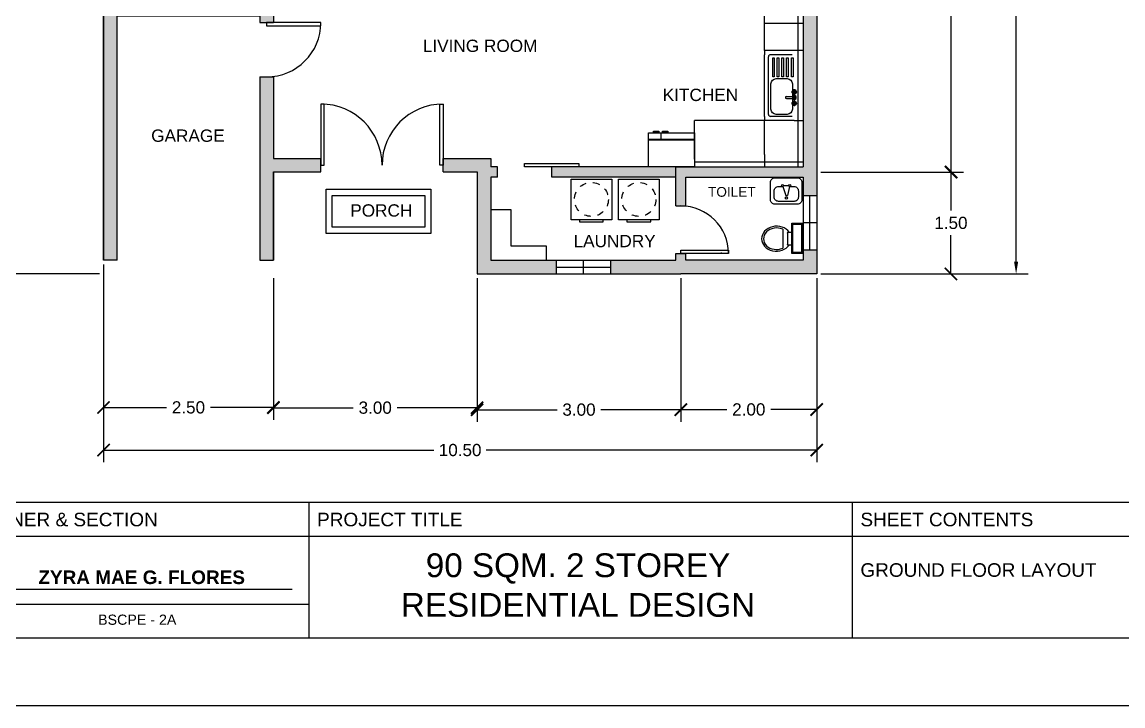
# Model space of a CAD drawing. Header units: metres. Extents: x 0 to 87.2, y 2 to 51.9.
# Drawn here: x 56.34 to 72.55, y 30.9 to 40.97 of the extents above; entities that cross this region are included whole.
import ezdxf

# ---------------------------------------------------------------- set-up
doc = ezdxf.new("R2010")
doc.units = ezdxf.units.M
doc.header["$MEASUREMENT"] = 0
doc.linetypes.add('DASHED2', pattern=[0.375, 0.25, -0.125])
doc.styles.get("Standard").update_dxf_attribs({"font": 'arial.ttf'})
doc.dimstyles.get("Standard").update_dxf_attribs({"dimtxt": 0.18, "dimasz": 0.18, "dimexe": 0.18, "dimexo": 0.0625, "dimgap": 0.09, "dimtad": 0, "dimtih": 1, "dimtoh": 1, "dimdec": 4, "dimzin": 0, "dimdsep": 46, "dimtxsty": 'Standard', "dimcen": 0.09, "dimadec": 0, "dimazin": 0, "dimtfac": 1, "dimtdec": 4, "dimtofl": 0, "dimtmove": 0, "dimatfit": 3, "dimfxl": 1, "dimtolj": 1, "dimtzin": 0, "dimarcsym": 0})

# ---------------------------------------------------------------- blocks, each defined once
blk = doc.blocks.new('_ArchTick')
at = {"color": 0, "linetype": 'ByBlock', "const_width": 0.15}
blk.add_lwpolyline([(-0.5, -0.5), (0.5, 0.5)], dxfattribs=at)
blk = doc.blocks.new('*D29')
at = {"color": 0, "lineweight": -2, "transparency": 16777216}
for p, q in [((57.48, 41.257), (55.362, 41.257)), ((55.542, 41.257), (55.542, 39.439)), ((55.542, 37.257), (55.542, 39.075)), ((57.48, 37.257), (55.362, 37.257))]:
    blk.add_line(p, q, dxfattribs=at)
at = {"layer": 'Defpoints', "color": 0, "transparency": 16777216}
for p in [(55.542, 41.257), (57.542, 41.257), (57.542, 37.257)]:
    blk.add_point(p, dxfattribs=at)
at = {"color": 0, "lineweight": -2, "transparency": 16777216, "xscale": 0.18, "yscale": 0.18, "zscale": 0.18}
for p, rotation in [((55.542, 41.257), 90), ((55.542, 37.257), 270)]:
    blk.add_blockref('_ArchTick', p, dxfattribs=dict(at, rotation=rotation))
at = {"color": 7, "transparency": 16777216, "insert": (55.542, 39.257), "char_height": 0.18, "attachment_point": 5}
blk.add_mtext('\\A1;4.00', dxfattribs=at)
blk = doc.blocks.new('*D34')
at = {"color": 0, "lineweight": -2, "transparency": 16777216}
for p, q in [((68.105, 44.257), (70.204, 44.257)), ((70.024, 44.257), (70.024, 41.689)), ((70.024, 38.757), (70.024, 41.325)), ((68.105, 38.757), (70.204, 38.757))]:
    blk.add_line(p, q, dxfattribs=at)
at = {"layer": 'Defpoints', "color": 0, "transparency": 16777216}
for p in [(68.042, 44.257), (68.042, 38.757), (70.024, 38.757)]:
    blk.add_point(p, dxfattribs=at)
at = {"color": 0, "lineweight": -2, "transparency": 16777216, "xscale": 0.18, "yscale": 0.18, "zscale": 0.18}
for p, rotation in [((70.024, 44.257), 90), ((70.024, 38.757), 270)]:
    blk.add_blockref('_ArchTick', p, dxfattribs=dict(at, rotation=rotation))
at = {"color": 7, "transparency": 16777216, "insert": (70.024, 41.507), "char_height": 0.18, "attachment_point": 5}
blk.add_mtext('\\A1;5.50', dxfattribs=at)
blk = doc.blocks.new('*D35')
at = {"color": 0, "lineweight": -2, "transparency": 16777216}
for p, q in [((68.105, 38.757), (70.198, 38.757)), ((70.018, 38.757), (70.018, 38.189)), ((70.018, 37.257), (70.018, 37.825)), ((68.105, 37.257), (70.198, 37.257))]:
    blk.add_line(p, q, dxfattribs=at)
at = {"layer": 'Defpoints', "color": 0, "transparency": 16777216}
for p in [(68.042, 38.757), (68.042, 37.257), (70.018, 37.257)]:
    blk.add_point(p, dxfattribs=at)
at = {"color": 0, "lineweight": -2, "transparency": 16777216, "xscale": 0.18, "yscale": 0.18, "zscale": 0.18}
for p, rotation in [((70.018, 38.757), 90), ((70.018, 37.257), 270)]:
    blk.add_blockref('_ArchTick', p, dxfattribs=dict(at, rotation=rotation))
at = {"color": 7, "transparency": 16777216, "insert": (70.018, 38.007), "char_height": 0.18, "attachment_point": 5}
blk.add_mtext('\\A1;1.50', dxfattribs=at)
blk = doc.blocks.new('*D36')
at = {"color": 0, "lineweight": -2, "transparency": 16777216}
for p, q in [((66.042, 37.195), (66.042, 35.081)), ((68.042, 37.195), (68.042, 35.081)), ((66.042, 35.261), (66.717, 35.261)), ((68.042, 35.261), (67.367, 35.261))]:
    blk.add_line(p, q, dxfattribs=at)
at = {"layer": 'Defpoints', "color": 0, "transparency": 16777216}
for p in [(66.042, 37.257), (68.042, 37.257), (68.042, 35.261)]:
    blk.add_point(p, dxfattribs=at)
at = {"color": 0, "lineweight": -2, "transparency": 16777216, "xscale": 0.18, "yscale": 0.18, "zscale": 0.18, "rotation": 180}
blk.add_blockref('_ArchTick', (66.042, 35.261), dxfattribs=at)
at = {"color": 0, "lineweight": -2, "transparency": 16777216, "xscale": 0.18, "yscale": 0.18, "zscale": 0.18}
blk.add_blockref('_ArchTick', (68.042, 35.261), dxfattribs=at)
at = {"color": 7, "transparency": 16777216, "insert": (67.042, 35.261), "char_height": 0.18, "attachment_point": 5}
blk.add_mtext('\\A1;2.00', dxfattribs=at)
blk = doc.blocks.new('*D37')
at = {"color": 0, "lineweight": -2, "transparency": 16777216}
for p, q in [((63.042, 37.195), (63.042, 35.078)), ((66.042, 37.195), (66.042, 35.078)), ((63.042, 35.258), (64.219, 35.258)), ((66.042, 35.258), (64.866, 35.258))]:
    blk.add_line(p, q, dxfattribs=at)
at = {"layer": 'Defpoints', "color": 0, "transparency": 16777216}
for p in [(63.042, 37.257), (66.042, 37.257), (66.042, 35.258)]:
    blk.add_point(p, dxfattribs=at)
at = {"color": 0, "lineweight": -2, "transparency": 16777216, "xscale": 0.18, "yscale": 0.18, "zscale": 0.18, "rotation": 180}
blk.add_blockref('_ArchTick', (63.042, 35.258), dxfattribs=at)
at = {"color": 0, "lineweight": -2, "transparency": 16777216, "xscale": 0.18, "yscale": 0.18, "zscale": 0.18}
blk.add_blockref('_ArchTick', (66.042, 35.258), dxfattribs=at)
at = {"color": 7, "transparency": 16777216, "insert": (64.542, 35.258), "char_height": 0.18, "attachment_point": 5}
blk.add_mtext('\\A1;3.00', dxfattribs=at)
blk = doc.blocks.new('*D38')
at = {"color": 0, "lineweight": -2, "transparency": 16777216}
for p, q in [((60.042, 37.195), (60.042, 35.107)), ((63.042, 37.195), (63.042, 35.107)), ((60.042, 35.287), (61.219, 35.287)), ((63.042, 35.287), (61.866, 35.287))]:
    blk.add_line(p, q, dxfattribs=at)
at = {"layer": 'Defpoints', "color": 0, "transparency": 16777216}
for p in [(60.042, 37.257), (63.042, 37.257), (63.042, 35.287)]:
    blk.add_point(p, dxfattribs=at)
at = {"color": 0, "lineweight": -2, "transparency": 16777216, "xscale": 0.18, "yscale": 0.18, "zscale": 0.18, "rotation": 180}
blk.add_blockref('_ArchTick', (60.042, 35.287), dxfattribs=at)
at = {"color": 0, "lineweight": -2, "transparency": 16777216, "xscale": 0.18, "yscale": 0.18, "zscale": 0.18}
blk.add_blockref('_ArchTick', (63.042, 35.287), dxfattribs=at)
at = {"color": 7, "transparency": 16777216, "insert": (61.542, 35.287), "char_height": 0.18, "attachment_point": 5}
blk.add_mtext('\\A1;3.00', dxfattribs=at)
blk = doc.blocks.new('*D39')
at = {"color": 0, "lineweight": -2, "transparency": 16777216}
for p, q in [((57.542, 37.195), (57.542, 35.111)), ((60.042, 37.195), (60.042, 35.111)), ((57.542, 35.291), (58.467, 35.291)), ((60.042, 35.291), (59.117, 35.291))]:
    blk.add_line(p, q, dxfattribs=at)
at = {"layer": 'Defpoints', "color": 0, "transparency": 16777216}
for p in [(57.542, 37.257), (60.042, 37.257), (60.042, 35.291)]:
    blk.add_point(p, dxfattribs=at)
at = {"color": 0, "lineweight": -2, "transparency": 16777216, "xscale": 0.18, "yscale": 0.18, "zscale": 0.18, "rotation": 180}
blk.add_blockref('_ArchTick', (57.542, 35.291), dxfattribs=at)
at = {"color": 0, "lineweight": -2, "transparency": 16777216, "xscale": 0.18, "yscale": 0.18, "zscale": 0.18}
blk.add_blockref('_ArchTick', (60.042, 35.291), dxfattribs=at)
at = {"color": 7, "transparency": 16777216, "insert": (58.792, 35.291), "char_height": 0.18, "attachment_point": 5}
blk.add_mtext('\\A1;2.50', dxfattribs=at)
blk = doc.blocks.new('*D48')
at = {"color": 0, "lineweight": -2, "transparency": 16777216}
for p, q in [((57.48, 41.257), (55.362, 41.257)), ((55.542, 41.257), (55.542, 39.439)), ((55.542, 37.257), (55.542, 39.075)), ((57.48, 37.257), (55.362, 37.257))]:
    blk.add_line(p, q, dxfattribs=at)
at = {"layer": 'Defpoints', "color": 0, "transparency": 16777216}
for p in [(55.542, 41.257), (57.542, 41.257), (57.542, 37.257)]:
    blk.add_point(p, dxfattribs=at)
at = {"color": 0, "lineweight": -2, "transparency": 16777216, "xscale": 0.18, "yscale": 0.18, "zscale": 0.18}
for p, rotation in [((55.542, 41.257), 90), ((55.542, 37.257), 270)]:
    blk.add_blockref('_ArchTick', p, dxfattribs=dict(at, rotation=rotation))
at = {"color": 7, "transparency": 16777216, "insert": (55.542, 39.257), "char_height": 0.18, "attachment_point": 5}
blk.add_mtext('\\A1;4.00', dxfattribs=at)
blk = doc.blocks.new('*D42')
at = {"color": 0, "lineweight": -2, "transparency": 16777216}
for p, q in [((68.105, 44.257), (70.204, 44.257)), ((70.024, 44.257), (70.024, 41.689)), ((70.024, 38.757), (70.024, 41.325)), ((68.105, 38.757), (70.204, 38.757))]:
    blk.add_line(p, q, dxfattribs=at)
at = {"layer": 'Defpoints', "color": 0, "transparency": 16777216}
for p in [(68.042, 44.257), (68.042, 38.757), (70.024, 38.757)]:
    blk.add_point(p, dxfattribs=at)
at = {"color": 0, "lineweight": -2, "transparency": 16777216, "xscale": 0.18, "yscale": 0.18, "zscale": 0.18}
for p, rotation in [((70.024, 44.257), 90), ((70.024, 38.757), 270)]:
    blk.add_blockref('_ArchTick', p, dxfattribs=dict(at, rotation=rotation))
at = {"color": 7, "transparency": 16777216, "insert": (70.024, 41.507), "char_height": 0.18, "attachment_point": 5}
blk.add_mtext('\\A1;5.50', dxfattribs=at)
blk = doc.blocks.new('*D43')
at = {"color": 0, "lineweight": -2, "transparency": 16777216}
for p, q in [((68.105, 38.757), (70.198, 38.757)), ((70.018, 38.757), (70.018, 38.189)), ((70.018, 37.257), (70.018, 37.825)), ((68.105, 37.257), (70.198, 37.257))]:
    blk.add_line(p, q, dxfattribs=at)
at = {"layer": 'Defpoints', "color": 0, "transparency": 16777216}
for p in [(68.042, 38.757), (68.042, 37.257), (70.018, 37.257)]:
    blk.add_point(p, dxfattribs=at)
at = {"color": 0, "lineweight": -2, "transparency": 16777216, "xscale": 0.18, "yscale": 0.18, "zscale": 0.18}
for p, rotation in [((70.018, 38.757), 90), ((70.018, 37.257), 270)]:
    blk.add_blockref('_ArchTick', p, dxfattribs=dict(at, rotation=rotation))
at = {"color": 7, "transparency": 16777216, "insert": (70.018, 38.007), "char_height": 0.18, "attachment_point": 5}
blk.add_mtext('\\A1;1.50', dxfattribs=at)
blk = doc.blocks.new('*D44')
at = {"color": 0, "lineweight": -2, "transparency": 16777216}
for p, q in [((66.042, 37.195), (66.042, 35.081)), ((68.042, 37.195), (68.042, 35.081)), ((66.042, 35.261), (66.717, 35.261)), ((68.042, 35.261), (67.367, 35.261))]:
    blk.add_line(p, q, dxfattribs=at)
at = {"layer": 'Defpoints', "color": 0, "transparency": 16777216}
for p in [(66.042, 37.257), (68.042, 37.257), (68.042, 35.261)]:
    blk.add_point(p, dxfattribs=at)
at = {"color": 0, "lineweight": -2, "transparency": 16777216, "xscale": 0.18, "yscale": 0.18, "zscale": 0.18, "rotation": 180}
blk.add_blockref('_ArchTick', (66.042, 35.261), dxfattribs=at)
at = {"color": 0, "lineweight": -2, "transparency": 16777216, "xscale": 0.18, "yscale": 0.18, "zscale": 0.18}
blk.add_blockref('_ArchTick', (68.042, 35.261), dxfattribs=at)
at = {"color": 7, "transparency": 16777216, "insert": (67.042, 35.261), "char_height": 0.18, "attachment_point": 5}
blk.add_mtext('\\A1;2.00', dxfattribs=at)
blk = doc.blocks.new('*D45')
at = {"color": 0, "lineweight": -2, "transparency": 16777216}
for p, q in [((63.042, 37.195), (63.042, 35.078)), ((66.042, 37.195), (66.042, 35.078)), ((63.042, 35.258), (64.219, 35.258)), ((66.042, 35.258), (64.866, 35.258))]:
    blk.add_line(p, q, dxfattribs=at)
at = {"layer": 'Defpoints', "color": 0, "transparency": 16777216}
for p in [(63.042, 37.257), (66.042, 37.257), (66.042, 35.258)]:
    blk.add_point(p, dxfattribs=at)
at = {"color": 0, "lineweight": -2, "transparency": 16777216, "xscale": 0.18, "yscale": 0.18, "zscale": 0.18, "rotation": 180}
blk.add_blockref('_ArchTick', (63.042, 35.258), dxfattribs=at)
at = {"color": 0, "lineweight": -2, "transparency": 16777216, "xscale": 0.18, "yscale": 0.18, "zscale": 0.18}
blk.add_blockref('_ArchTick', (66.042, 35.258), dxfattribs=at)
at = {"color": 7, "transparency": 16777216, "insert": (64.542, 35.258), "char_height": 0.18, "attachment_point": 5}
blk.add_mtext('\\A1;3.00', dxfattribs=at)
blk = doc.blocks.new('*D46')
at = {"color": 0, "lineweight": -2, "transparency": 16777216}
for p, q in [((60.042, 37.195), (60.042, 35.107)), ((63.042, 37.195), (63.042, 35.107)), ((60.042, 35.287), (61.219, 35.287)), ((63.042, 35.287), (61.866, 35.287))]:
    blk.add_line(p, q, dxfattribs=at)
at = {"layer": 'Defpoints', "color": 0, "transparency": 16777216}
for p in [(60.042, 37.257), (63.042, 37.257), (63.042, 35.287)]:
    blk.add_point(p, dxfattribs=at)
at = {"color": 0, "lineweight": -2, "transparency": 16777216, "xscale": 0.18, "yscale": 0.18, "zscale": 0.18, "rotation": 180}
blk.add_blockref('_ArchTick', (60.042, 35.287), dxfattribs=at)
at = {"color": 0, "lineweight": -2, "transparency": 16777216, "xscale": 0.18, "yscale": 0.18, "zscale": 0.18}
blk.add_blockref('_ArchTick', (63.042, 35.287), dxfattribs=at)
at = {"color": 7, "transparency": 16777216, "insert": (61.542, 35.287), "char_height": 0.18, "attachment_point": 5}
blk.add_mtext('\\A1;3.00', dxfattribs=at)
blk = doc.blocks.new('*D47')
at = {"color": 0, "lineweight": -2, "transparency": 16777216}
for p, q in [((57.542, 37.195), (57.542, 35.111)), ((60.042, 37.195), (60.042, 35.111)), ((57.542, 35.291), (58.467, 35.291)), ((60.042, 35.291), (59.117, 35.291))]:
    blk.add_line(p, q, dxfattribs=at)
at = {"layer": 'Defpoints', "color": 0, "transparency": 16777216}
for p in [(57.542, 37.257), (60.042, 37.257), (60.042, 35.291)]:
    blk.add_point(p, dxfattribs=at)
at = {"color": 0, "lineweight": -2, "transparency": 16777216, "xscale": 0.18, "yscale": 0.18, "zscale": 0.18, "rotation": 180}
blk.add_blockref('_ArchTick', (57.542, 35.291), dxfattribs=at)
at = {"color": 0, "lineweight": -2, "transparency": 16777216, "xscale": 0.18, "yscale": 0.18, "zscale": 0.18}
blk.add_blockref('_ArchTick', (60.042, 35.291), dxfattribs=at)
at = {"color": 7, "transparency": 16777216, "insert": (58.792, 35.291), "char_height": 0.18, "attachment_point": 5}
blk.add_mtext('\\A1;2.50', dxfattribs=at)
blk = doc.blocks.new('double door 1.8')
at = {"color": 210}
for points in [[(14.536, 11.053), (14.536, 10.153), (14.586, 10.153), (14.586, 11.053)], [(16.336, 11.053), (16.336, 10.153), (16.286, 10.153), (16.286, 11.053)]]:
    blk.add_lwpolyline(points, close=True, dxfattribs=at)
for centre, start, end in [((14.536, 10.153), 0, 90), ((16.336, 10.153), 90, 180)]:
    blk.add_arc(centre, 0.9, start, end, dxfattribs=at)
blk = doc.blocks.new('door 0.8')
at = {"color": 210}
blk.add_lwpolyline([(0, -0.8), (0, 0), (-0.05, 0), (-0.05, -0.8)], close=True, dxfattribs=at)
blk.add_arc((0, 0), 0.8, 180, 270, dxfattribs=at)
blk = doc.blocks.new('toilet')
at = {"color": 0}
for p, q in [((-0.133, 0.359), (-0.133, 0.081)), ((-0.065, 0.317), (0, 0.317)), ((-0.065, 0.317), (-0.065, 0.127)), ((-0.065, 0.127), (0, 0.127))]:
    blk.add_line(p, q, dxfattribs=at)
for points in [[(0, 0.446), (0.157, 0.446), (0.157, 0), (0, 0)], [(0.016, 0.431), (0.142, 0.431), (0.142, 0.016), (0.016, 0.016)]]:
    blk.add_lwpolyline(points, close=True, dxfattribs=at)
for centre, major_axis, start_param, end_param in [((-0.224, 0.22), (-0.22, -0.006), 3.664529, 8.861022), ((-0.225, 0.219), (-0.19, -0.005), 4.18294, 8.338265), ((-0.225, 0.219), (-0.19, -0.005), 3.664529, 3.694111), ((-0.225, 0.219), (-0.19, -0.005), 8.827094, 8.861022)]:
    blk.add_ellipse(centre, major_axis=major_axis, ratio=0.833333, start_param=start_param, end_param=end_param, dxfattribs=at)
blk = doc.blocks.new('sink')
for p, q in [((0.163, 0.242), (0.205, 0.109)), ((0.26, 0.242), (0.231, 0.11)), ((0.205, 0.109), (0.231, 0.11))]:
    blk.add_line(p, q)
blk.add_lwpolyline([(0.045, 0.369), (0.378, 0.369, -0.414214), (0.443, 0.305), (0.443, 0.045, -0.414214), (0.378, -0.019), (0.045, -0.019, -0.414214), (-0.019, 0.045), (-0.019, 0.305, -0.414214)], format="xyb", close=True)
blk.add_lwpolyline([(0.26, 0.241), (0.327, 0.241, -0.414214), (0.391, 0.176), (0.391, 0.087, -0.414214), (0.327, 0.022), (0.1, 0.022, -0.414214), (0.036, 0.087), (0.036, 0.176, -0.414214), (0.1, 0.241), (0.163, 0.241)], format="xyb")
blk.add_circle((0.215, 0.072), 0.0154)
blk = doc.blocks.new('sink 2')
blk.add_line((-0.25, -0.094), (-0.176, -0.094))
for centre in [(-0.265, -0.094), (-0.16, -0.094)]:
    blk.add_circle(centre, 0.0154)
blk.add_blockref('sink', (-0.424, -0.351))
blk = doc.blocks.new('*D75')
at = {"color": 0, "lineweight": -2, "transparency": 16777216}
for p, q in [((57.48, 47.757), (54.684, 47.757)), ((54.864, 47.757), (54.864, 42.689)), ((54.864, 37.257), (54.864, 42.325)), ((57.48, 37.257), (54.684, 37.257))]:
    blk.add_line(p, q, dxfattribs=at)
at = {"layer": 'Defpoints', "color": 0, "transparency": 16777216}
for p in [(57.542, 47.757), (54.864, 37.257), (57.542, 37.257)]:
    blk.add_point(p, dxfattribs=at)
at = {"color": 0, "lineweight": -2, "transparency": 16777216, "xscale": 0.18, "yscale": 0.18, "zscale": 0.18}
for p, rotation in [((54.864, 47.757), 90), ((54.864, 37.257), 270)]:
    blk.add_blockref('_ArchTick', p, dxfattribs=dict(at, rotation=rotation))
at = {"color": 7, "transparency": 16777216, "insert": (54.864, 42.507), "char_height": 0.18, "attachment_point": 5}
blk.add_mtext('\\A1;10.50', dxfattribs=at)
blk = doc.blocks.new('*D76')
at = {"color": 0, "lineweight": -2, "transparency": 16777216}
for p, q in [((57.542, 37.395), (57.542, 34.483)), ((68.042, 37.195), (68.042, 34.483)), ((57.542, 34.663), (62.407, 34.663)), ((68.042, 34.663), (63.177, 34.663))]:
    blk.add_line(p, q, dxfattribs=at)
at = {"layer": 'Defpoints', "color": 0, "transparency": 16777216}
for p in [(57.542, 37.457), (68.042, 37.257), (68.042, 34.663)]:
    blk.add_point(p, dxfattribs=at)
at = {"color": 0, "lineweight": -2, "transparency": 16777216, "xscale": 0.18, "yscale": 0.18, "zscale": 0.18, "rotation": 180}
blk.add_blockref('_ArchTick', (57.542, 34.663), dxfattribs=at)
at = {"color": 0, "lineweight": -2, "transparency": 16777216, "xscale": 0.18, "yscale": 0.18, "zscale": 0.18}
blk.add_blockref('_ArchTick', (68.042, 34.663), dxfattribs=at)
at = {"color": 7, "transparency": 16777216, "insert": (62.792, 34.663), "char_height": 0.18, "attachment_point": 5}
blk.add_mtext('\\A1;10.50', dxfattribs=at)
blk = doc.blocks.new('СМ05 600х600')
at = {"color": 0}
blk.add_lwpolyline([(0, 0), (-600, 0), (-600, 600), (0, 600)], close=True, dxfattribs=at)
blk.add_lwpolyline([(0, 0), (-600, 0), (-600, 600), (0, 600)], close=True, dxfattribs=at)
blk.add_lwpolyline([(0, 125), (30, 125), (30, 475), (0, 475)], dxfattribs=at)
blk.add_lwpolyline([(0, 125), (30, 125), (30, 475), (0, 475)], dxfattribs=at)
at = {"color": 0, "linetype": 'DASHED2', "ltscale": 10}
blk.add_circle((-300, 300), 250, dxfattribs=at)
blk = doc.blocks.new('*D99')
at = {"color": 0, "lineweight": -2, "transparency": 16777216}
for p, q in [((64.605, 47.757), (71.158, 47.757)), ((70.978, 47.577), (70.978, 42.689)), ((70.978, 37.437), (70.978, 42.325)), ((68.105, 37.257), (71.158, 37.257))]:
    blk.add_line(p, q, dxfattribs=at)
at = {"color": 0, "transparency": 16777216}
for points in [[(70.948, 47.577), (71.008, 47.577), (70.978, 47.757)], [(70.948, 37.437), (71.008, 37.437), (70.978, 37.257)]]:
    blk.add_solid(points, dxfattribs=at)
at = {"layer": 'Defpoints', "color": 0, "transparency": 16777216}
for p in [(64.542, 47.757), (68.042, 37.257), (70.978, 37.257)]:
    blk.add_point(p, dxfattribs=at)
at = {"color": 0, "transparency": 16777216, "insert": (70.978, 42.507), "char_height": 0.18, "attachment_point": 5}
blk.add_mtext('\\A1;10.5000', dxfattribs=at)

msp = doc.modelspace()

# ---------------------------------------------------------------- hatches: boundary and pattern name
at = {"true_color": 0x000000}
h = msp.add_hatch(color=18, dxfattribs=at)
h.dxf.hatch_style = 1
h.paths.add_polyline_path([(64.54229, 44.25733), (64.54229, 47.75733), (63.52979, 47.75733), (63.52979, 47.55733), (64.28825, 47.55733), (64.34229, 47.55733), (64.34229, 46.4766), (64.34229, 44.33233), (62.01729, 44.33233), (62.01729, 44.18233), (64.34229, 44.18233), (64.34229, 44.05733), (64.34229, 41.54958), (64.49229, 41.54958), (64.49229, 44.05733), (64.94569, 44.05733), (64.94569, 44.25733)])
h.paths.add_polyline_path([(61.11729, 44.33233), (61.11729, 47.55733), (61.92979, 47.55733), (61.92979, 47.75733), (61.04229, 47.75733), (60.15479, 47.75733), (60.15479, 47.55733), (60.96729, 47.55733), (60.96729, 46.55522), (60.96729, 44.33233), (60.86729, 44.33233), (60.86729, 44.25733), (60.86729, 44.18233), (61.11729, 44.18233), (61.21729, 44.18233), (61.21729, 44.33233)])
h.paths.add_polyline_path([(57.74229, 47.55733), (58.55479, 47.55733), (58.55479, 47.75733), (57.54229, 47.75733), (57.54229, 47.55733), (57.54229, 44.25733), (57.54229, 41.25733), (57.74229, 41.25733), (57.74229, 43.25733), (57.74229, 44.18233), (60.06729, 44.18233), (60.06729, 44.33233), (57.74229, 44.33233)])
h.paths.add_polyline_path([(57.54229, 37.45733), (57.74229, 37.45733), (57.74229, 41.05733), (59.84229, 41.05733), (59.84229, 40.95733), (60.04229, 40.95733), (60.04229, 41.25733), (57.54229, 41.25733)])
h.paths.add_polyline_path([(60.04229, 38.95733), (60.04229, 40.15733), (59.84229, 40.15733), (59.84229, 37.45733), (60.04229, 37.45733), (60.04229, 38.75733), (60.74229, 38.75733), (60.74229, 38.95733)])
h.paths.add_polyline_path([(66.11729, 37.45733), (66.11729, 37.55733), (66.04313, 37.55733), (65.96813, 37.55733), (65.96729, 37.45733), (65.40479, 37.45733), (65.40479, 37.25733), (68.04229, 37.25733), (68.04229, 37.60733), (67.84229, 37.60733), (67.84229, 37.45733)])
h.paths.add_polyline_path([(68.04229, 44.25733), (67.74229, 44.25733), (67.74229, 44.05733), (67.84229, 44.05733), (67.84229, 38.83233), (65.96729, 38.83233), (65.96729, 38.25733), (66.11729, 38.25733), (66.11729, 38.68233), (67.84229, 38.68233), (67.84229, 38.40733), (68.04229, 38.40733), (68.04229, 38.75733)])
h = msp.add_hatch(color=18, dxfattribs=at)
h.dxf.hatch_style = 1
h.paths.add_polyline_path([(66.24292, 39.24234), (65.74955, 39.24234), (65.74955, 39.23088), (66.24292, 39.23088)])
h.paths.add_polyline_path([(65.74955, 39.24234), (65.56443, 39.24234), (65.56443, 39.23088), (65.74955, 39.23088)])
h = msp.add_hatch(color=18, dxfattribs=at)
h.dxf.hatch_style = 1
h.paths.add_polyline_path([(64.20479, 37.25733), (64.20479, 37.45733), (63.24229, 37.45733), (63.24229, 38.68233), (63.34229, 38.68233), (63.34229, 38.83233), (63.24229, 38.83233), (63.24229, 38.95733), (62.54229, 38.95733), (62.54229, 38.75733), (63.04229, 38.75733), (63.04229, 37.25733)])
h.paths.add_polyline_path([(66.04229, 37.25733), (68.04229, 37.25733), (68.04229, 37.60733), (67.84229, 37.60733), (67.84229, 37.45733), (66.11729, 37.45733), (66.11729, 37.55733), (66.04313, 37.55733), (65.96813, 37.55733), (65.96729, 37.45733), (65.00479, 37.45733), (65.00479, 37.25733)])
h = msp.add_hatch(color=18, dxfattribs=at)
h.dxf.hatch_style = 1
h.paths.add_polyline_path([(65.96729, 38.83233), (64.14229, 38.83233), (64.14229, 38.68233), (65.96729, 38.68233)])
h.paths.add_polyline_path([(63.34229, 38.83233), (63.24229, 38.83233), (63.24229, 38.68233), (63.34229, 38.68233)])

# ---------------------------------------------------------------- linework, layer by layer
at = {"color": 0}
for p, q in [((68.04229, 44.25733), (68.04229, 38.75733)), ((68.04229, 44.25733), (68.04229, 38.75733)), ((67.84229, 44.05733), (67.84229, 38.83233)), ((67.84229, 44.05733), (67.84229, 38.83233)), ((67.27229, 40.54442), (67.27229, 41.34442)), ((67.76263, 41.34442), (67.76263, 38.83233)), ((57.54229, 41.25733), (57.54229, 37.45733)), ((57.54229, 41.25733), (57.54229, 37.45733)), ((59.84229, 40.95733), (60.04229, 40.95733)), ((67.84229, 40.94442), (67.27229, 40.94442)), ((67.84229, 40.54442), (67.27229, 40.54442)), ((67.27229, 40.54442), (67.27229, 40.48442)), ((67.27229, 39.57442), (67.27229, 40.48442)), ((67.33229, 39.60442), (67.33229, 40.45442)), ((67.68229, 40.48442), (67.36229, 40.48442)), ((59.84229, 40.15733), (60.04229, 40.15733)), ((67.69358, 39.93907), (67.69282, 39.93907)), ((67.70115, 39.93224), (67.69335, 39.93224)), ((67.70024, 39.93907), (67.69358, 39.93907)), ((67.70731, 39.94759), (67.70731, 39.95404)), ((67.70731, 39.92663), (67.70731, 39.92018)), ((67.71415, 39.94788), (67.71415, 39.95352)), ((67.71415, 39.92634), (67.71415, 39.9207)), ((67.72114, 39.93224), (67.72894, 39.93224)), ((67.72205, 39.93907), (67.72871, 39.93907)), ((67.72871, 39.93907), (67.72947, 39.93907)), ((67.59539, 39.8687), (67.68348, 39.8687)), ((67.59539, 39.83929), (67.68348, 39.83929)), ((67.69358, 39.77032), (67.69282, 39.77032)), ((67.70115, 39.76348), (67.69335, 39.76348)), ((67.70024, 39.77032), (67.69358, 39.77032)), ((67.70731, 39.77883), (67.70731, 39.78529)), ((67.70731, 39.75787), (67.70731, 39.75142)), ((67.71415, 39.77912), (67.71415, 39.78476)), ((67.71415, 39.75759), (67.71415, 39.75195)), ((67.72114, 39.76348), (67.72894, 39.76348)), ((67.72205, 39.77032), (67.72871, 39.77032)), ((67.72871, 39.77032), (67.72947, 39.77032)), ((67.27229, 39.57442), (67.27229, 39.51442)), ((67.68229, 39.57442), (67.36229, 39.57442)), ((66.24292, 38.94442), (66.24292, 39.51442)), ((67.27229, 39.51442), (66.24292, 39.51442)), ((67.27229, 39.01442), (67.27229, 39.51442)), ((67.71229, 39.51442), (67.27229, 39.51442)), ((67.71229, 39.51442), (67.84229, 39.51442)), ((65.56443, 39.24234), (66.24292, 39.24234)), ((65.56443, 39.23088), (66.24292, 39.23088)), ((65.74955, 39.33504), (65.74955, 39.23088)), ((60.04229, 38.95733), (60.74229, 38.95733)), ((60.04229, 38.95733), (60.74229, 38.95733)), ((60.74229, 38.75733), (60.74229, 38.95733)), ((62.54229, 38.75733), (62.54229, 38.95733)), ((62.54229, 38.95733), (63.24229, 38.95733)), ((62.54229, 38.95733), (63.24229, 38.95733)), ((63.24229, 38.95733), (63.24229, 38.83233)), ((63.24229, 38.95733), (63.24229, 38.83233)), ((66.24292, 38.94442), (66.24292, 38.83233)), ((67.27229, 39.01442), (67.27229, 38.83233)), ((60.04229, 37.45733), (60.04229, 38.75733)), ((60.04229, 38.75733), (60.74229, 38.75733)), ((60.04229, 37.45733), (60.04229, 38.75733)), ((60.04229, 38.75733), (60.74229, 38.75733)), ((62.54229, 38.75733), (63.04229, 38.75733)), ((62.54229, 38.75733), (63.04229, 38.75733)), ((63.04229, 38.75733), (63.04229, 37.25733)), ((63.04229, 38.75733), (63.04229, 37.25733)), ((63.34229, 38.83233), (63.24229, 38.83233)), ((63.34229, 38.68233), (63.34229, 38.83233)), ((65.96729, 38.83233), (64.14229, 38.83233)), ((64.14229, 38.68233), (64.14229, 38.83233)), ((68.04229, 38.75733), (68.04229, 37.25733)), ((68.04229, 38.75733), (68.04229, 37.25733)), ((63.34229, 38.68233), (63.24229, 38.68233)), ((63.24229, 38.68233), (63.24229, 37.45733)), ((63.24229, 38.68233), (63.24229, 37.45733)), ((65.96729, 38.68233), (64.14229, 38.68233)), ((67.84229, 38.68233), (67.84229, 37.45733)), ((67.84229, 38.68233), (67.84229, 37.45733)), ((65.96729, 38.25733), (66.11813, 38.25733)), ((63.24229, 38.20733), (63.5363, 38.20733)), ((63.5363, 38.20733), (63.5363, 37.6684)), ((63.5363, 37.6684), (64.05928, 37.6684)), ((64.05928, 37.6684), (64.05928, 37.45733)), ((57.74229, 37.45733), (57.54229, 37.45733)), ((59.84229, 37.45733), (60.04229, 37.45733)), ((63.24229, 37.45733), (65.96729, 37.45733)), ((64.20479, 37.45733), (64.20479, 37.25733)), ((64.60479, 37.45733), (64.60479, 37.25733)), ((65.00479, 37.45733), (65.00479, 37.25733)), ((65.96729, 37.45733), (65.96813, 37.55733)), ((65.96813, 37.55733), (66.11813, 37.55733)), ((67.84229, 37.45733), (66.11729, 37.45733)), ((67.84229, 37.45733), (66.11729, 37.45733)), ((66.64229, 37.55733), (66.64229, 37.5707)), ((64.20479, 37.35733), (65.00479, 37.35733)), ((63.04229, 37.25733), (66.04229, 37.25733))]:
    msp.add_line(p, q, dxfattribs=at)
at = {"color": 30}
for p, q in [((68.04229, 38.40733), (67.84229, 38.40733)), ((67.93725, 38.40477), (67.93725, 37.60477)), ((68.04229, 38.00733), (67.84229, 38.00733)), ((68.04229, 37.60733), (67.84229, 37.60733))]:
    msp.add_line(p, q, dxfattribs=at)
for p, q in [((48.56343, 33.89605), (76.26343, 33.89605)), ((60.56343, 33.89605), (60.56343, 31.89605)), ((68.56343, 33.89605), (68.56343, 31.89605)), ((50.56343, 33.39605), (76.26343, 33.39605)), ((55.79526, 32.61656), (60.32112, 32.61656)), ((50.56343, 32.39605), (60.56343, 32.39605))]:
    msp.add_line(p, q)
for points in [[(47.66581, 30.89605), (47.66581, 51.89605), (77.36581, 51.89605), (77.36581, 30.89605)], [(48.56343, 31.89605), (48.56343, 50.89605), (76.26343, 50.89605), (76.26343, 31.89605)]]:
    msp.add_lwpolyline(points, close=True)
at = {"color": 0}
for points in [[(57.54229, 37.45733), (57.54229, 41.25733), (60.04229, 41.25733), (60.04229, 40.95733)], [(57.54229, 37.45733), (57.54229, 41.25733), (60.04229, 41.25733), (60.04229, 40.95733)], [(57.74229, 37.45733), (57.74229, 41.05733), (59.84229, 41.05733), (59.84229, 40.95733)], [(57.74229, 37.45733), (57.74229, 41.05733), (59.84229, 41.05733), (59.84229, 40.95733)], [(59.84229, 40.15733), (59.84229, 37.45733)], [(59.84229, 40.15733), (59.84229, 37.45733)], [(60.04229, 40.15733), (60.04229, 38.95733)], [(60.04229, 40.15733), (60.04229, 38.95733)], [(66.24292, 38.90479), (67.84229, 38.90479)], [(60.04229, 38.75733), (60.04229, 37.45733)], [(60.04229, 38.75733), (60.04229, 37.45733)], [(65.96729, 38.25733), (65.96729, 38.83233), (67.84229, 38.83233)], [(65.96729, 38.83233), (67.84229, 38.83233)], [(68.04229, 38.75733), (68.04229, 37.25733), (66.04229, 37.25733)], [(68.04229, 38.75733), (68.04229, 37.25733), (66.04229, 37.25733)], [(65.96729, 38.25733), (65.96729, 38.68233)], [(66.11729, 38.25733), (66.11729, 38.68233), (67.84229, 38.68233)], [(66.11729, 38.25733), (66.11729, 38.68233), (67.84229, 38.68233)], [(66.11729, 37.45733), (66.11729, 37.55733)], [(66.11729, 37.45733), (66.11729, 37.55733)]]:
    msp.add_lwpolyline(points, dxfattribs=at)
for points in [[(67.39663, 40.43985), (67.41801, 40.43985), (67.41801, 40.15859), (67.39663, 40.15859)], [(67.46207, 40.43985), (67.48345, 40.43985), (67.48345, 40.15859), (67.46207, 40.15859)], [(67.52949, 40.43985), (67.55087, 40.43985), (67.55087, 40.15859), (67.52949, 40.15859)], [(67.59916, 40.43985), (67.62054, 40.43985), (67.62054, 40.15859), (67.59916, 40.15859)], [(67.6722, 40.43985), (67.69358, 40.43985), (67.69358, 40.15859), (67.6722, 40.15859)], [(65.56443, 39.33504), (66.24292, 39.33504), (66.24292, 38.83233), (65.56443, 38.83233)], [(65.64062, 39.36055), (65.72016, 39.36055), (65.72016, 39.34128), (65.64062, 39.34128)], [(65.77265, 39.35973), (65.8522, 39.35973), (65.8522, 39.34046), (65.77265, 39.34046)], [(63.74229, 38.88233), (64.54229, 38.88233), (64.54229, 38.83233), (63.74229, 38.83233)], [(60.81989, 38.50294), (62.36293, 38.50294), (62.36293, 37.85227), (60.81989, 37.85227)], [(60.91046, 38.41237), (62.27236, 38.41237), (62.27236, 37.94283), (60.91046, 37.94283)]]:
    msp.add_lwpolyline(points, close=True, dxfattribs=at)
msp.add_lwpolyline([(67.44366, 40.13175), (67.60848, 40.13175, -0.41421356), (67.68348, 40.05675), (67.68348, 39.68065, -0.41421356), (67.60848, 39.60565), (67.44366, 39.60565, -0.41421356), (67.36866, 39.68065), (67.36866, 40.05675, -0.41421356)], format="xyb", close=True, dxfattribs=at)
at = {"color": 210}
msp.add_lwpolyline([(66.04313, 37.55733), (66.04313, 37.60733), (66.74313, 37.60733), (66.74313, 37.55733)], close=True, dxfattribs=at)
at = {"color": 0}
for centre, radius in [((67.71117, 39.93705), 0.03124), ((67.68784, 39.93525), 0.00628), ((67.71117, 39.85399), 0.02275), ((67.71117, 39.93705), 0.02161), ((67.71117, 39.93705), 0.01111), ((67.71113, 39.95902), 0.00628), ((67.71113, 39.9152), 0.00628), ((67.73445, 39.93525), 0.00628), ((67.71117, 39.7683), 0.03124), ((67.68784, 39.7665), 0.00628), ((67.71117, 39.7683), 0.02161), ((67.71117, 39.85399), 0.01224), ((67.71117, 39.7683), 0.01111), ((67.71113, 39.79027), 0.00628), ((67.71113, 39.74644), 0.00628), ((67.73445, 39.7665), 0.00628)]:
    msp.add_circle(centre, radius, dxfattribs=at)
for centre, radius, start, end in [((67.36229, 40.45442), 0.03, 90, 180), ((67.71117, 39.93705), 0.03135, 207.970676, 152.029324), ((67.71117, 39.85399), 0.03135, 207.970676, 152.029324), ((67.59539, 39.85399), 0.0147, 90, 270), ((67.71117, 39.7683), 0.03135, 207.970676, 152.029324), ((67.36229, 39.60442), 0.03, 180, 270)]:
    msp.add_arc(centre, radius, start, end, dxfattribs=at)
at = {"color": 210}
msp.add_arc((66.04313, 37.55733), 0.7, 0, 90, dxfattribs=at)

# ---------------------------------------------------------------- block references
at = {"color": 0, "rotation": 90}
msp.add_blockref('door 0.8', (59.94229, 40.95733), dxfattribs=at)
at = {"color": 0}
for name, p in [('double door 1.8', (46.20644, 28.70406)), ('sink 2', (67.80487, 38.6531)), ('toilet', (67.67486, 37.55578))]:
    msp.add_blockref(name, p, dxfattribs=at)
at = {"color": 0, "xscale": 0.001, "yscale": 0.001, "zscale": 0.001, "rotation": 270}
for p in [(64.42498, 38.05335), (65.12373, 38.05335)]:
    msp.add_blockref('СМ05 600х600', p, dxfattribs=at)

# ---------------------------------------------------------------- texts
at = {"color": 0, "attachment_point": 1}
for s, width, gutter_width, insert, char_height in [('LIVING ROOM', 1.7620724, 0.90563, (62.24299, 40.7055), 0.1811264), ('KITCHEN', 1.7620724, 0.90563, (65.77519, 39.98306), 0.181126), ('GARAGE', 1.7620724, 0.90563, (58.24364, 39.38296), 0.181126), ('TOILET', 0.9553088, 0.71814, (66.44157, 38.53625), 0.143629), ('PORCH', 1.7620724, 0.90563, (61.17436, 38.28165), 0.181126), ('LAUNDRY', 1.7620724, 0.90563, (64.46198, 37.83121), 0.181126)]:
    msp.add_mtext_dynamic_manual_height_columns(s, width=width, gutter_width=gutter_width, heights=[0], dxfattribs=dict(at, insert=insert, char_height=char_height))
at = {"attachment_point": 1}
for s, width, heights, insert, char_height in [('OWNER & SECTION', 2.9409011, [0], (55.686, 33.74138), 0.2), ('PROJECT TITLE', 2.3710656, [0], (60.686, 33.74138), 0.2), ('SHEET CONTENTS', 3.9874096, [0], (68.686, 33.74138), 0.2), ('\\pxqc;90 SQM. 2 STOREY RESIDENTIAL DESIGN', 7.2335672, [0], (60.91112, 33.14284), 0.35), ('GROUND FLOOR LAYOUT', 3.9874096, [0], (68.686, 32.9976), 0.2), ('\\pxqc;{\\fArial|b1|i0|c0|p34;ZYRA MAE G. FLORES}', 4.4992517, [0], (55.85357, 32.89092), 0.2), ('\\pxqc;BSCPE - 2A', 4.4992517, [0.1942], (55.78838, 32.24138), 0.15)]:
    msp.add_mtext_dynamic_manual_height_columns(s, width=width, gutter_width=12.5, heights=heights, dxfattribs=dict(at, insert=insert, char_height=char_height))

# ---------------------------------------------------------------- dimensions: what is measured, and where the dimension line sits
at = {"color": 0}
for base, p1, p2, picture, middle in [((54.86356, 37.25733), (57.54229, 47.75733), (57.54229, 37.25733), '*D75', (54.86356, 42.50733)), ((70.02443, 38.75733), (68.04229, 44.25733), (68.04229, 38.75733), '*D34', (70.02443, 41.50733)), ((70.02443, 38.75733), (68.04229, 44.25733), (68.04229, 38.75733), '*D42', (70.02443, 41.50733)), ((55.54229, 41.25733), (57.54229, 37.25733), (57.54229, 41.25733), '*D29', (55.54229, 39.25733)), ((55.54229, 41.25733), (57.54229, 37.25733), (57.54229, 41.25733), '*D48', (55.54229, 39.25733)), ((70.01776, 37.25733), (68.04229, 38.75733), (68.04229, 37.25733), '*D35', (70.01776, 38.00733)), ((70.01776, 37.25733), (68.04229, 38.75733), (68.04229, 37.25733), '*D43', (70.01776, 38.00733))]:
    dim = msp.add_linear_dim(base=base, p1=p1, p2=p2, angle=90, dimstyle='Standard', override={"dimdec": 2, "dimblk1": 'ArchTick', "dimblk2": 'ArchTick', "dimsah": 1, "dimclrt": 7}, dxfattribs=at)
    dim.commit()
    dim.dimension.update_dxf_attribs({"geometry": picture, "text_midpoint": middle})
dim = msp.add_linear_dim(base=(70.97843, 37.25733), p1=(64.54229, 47.75733), p2=(68.04229, 37.25733), angle=90, dimstyle='Standard', dxfattribs=at)
dim.commit()
dim.dimension.update_dxf_attribs({"geometry": '*D99', "text_midpoint": (70.97843, 42.50733)})
for base, p1, p2, picture, middle in [((68.04229, 34.66276), (57.54229, 37.45733), (68.04229, 37.25733), '*D76', (62.79229, 34.66276)), ((60.04229, 35.29136), (57.54229, 37.25733), (60.04229, 37.25733), '*D39', (58.79229, 35.29136)), ((60.04229, 35.29136), (57.54229, 37.25733), (60.04229, 37.25733), '*D47', (58.79229, 35.29136)), ((63.04229, 35.28728), (60.04229, 37.25733), (63.04229, 37.25733), '*D38', (61.54229, 35.28728)), ((63.04229, 35.28728), (60.04229, 37.25733), (63.04229, 37.25733), '*D46', (61.54229, 35.28728)), ((66.04229, 35.25824), (63.04229, 37.25733), (66.04229, 37.25733), '*D37', (64.54229, 35.25824)), ((66.04229, 35.25824), (63.04229, 37.25733), (66.04229, 37.25733), '*D45', (64.54229, 35.25824)), ((68.04229, 35.26143), (66.04229, 37.25733), (68.04229, 37.25733), '*D36', (67.04229, 35.26143)), ((68.04229, 35.26143), (66.04229, 37.25733), (68.04229, 37.25733), '*D44', (67.04229, 35.26143))]:
    dim = msp.add_linear_dim(base=base, p1=p1, p2=p2, dimstyle='Standard', override={"dimdec": 2, "dimblk1": 'ArchTick', "dimblk2": 'ArchTick', "dimsah": 1, "dimclrt": 7}, dxfattribs=at)
    dim.commit()
    dim.dimension.update_dxf_attribs({"geometry": picture, "text_midpoint": middle})

doc.saveas('drawing.dxf')
